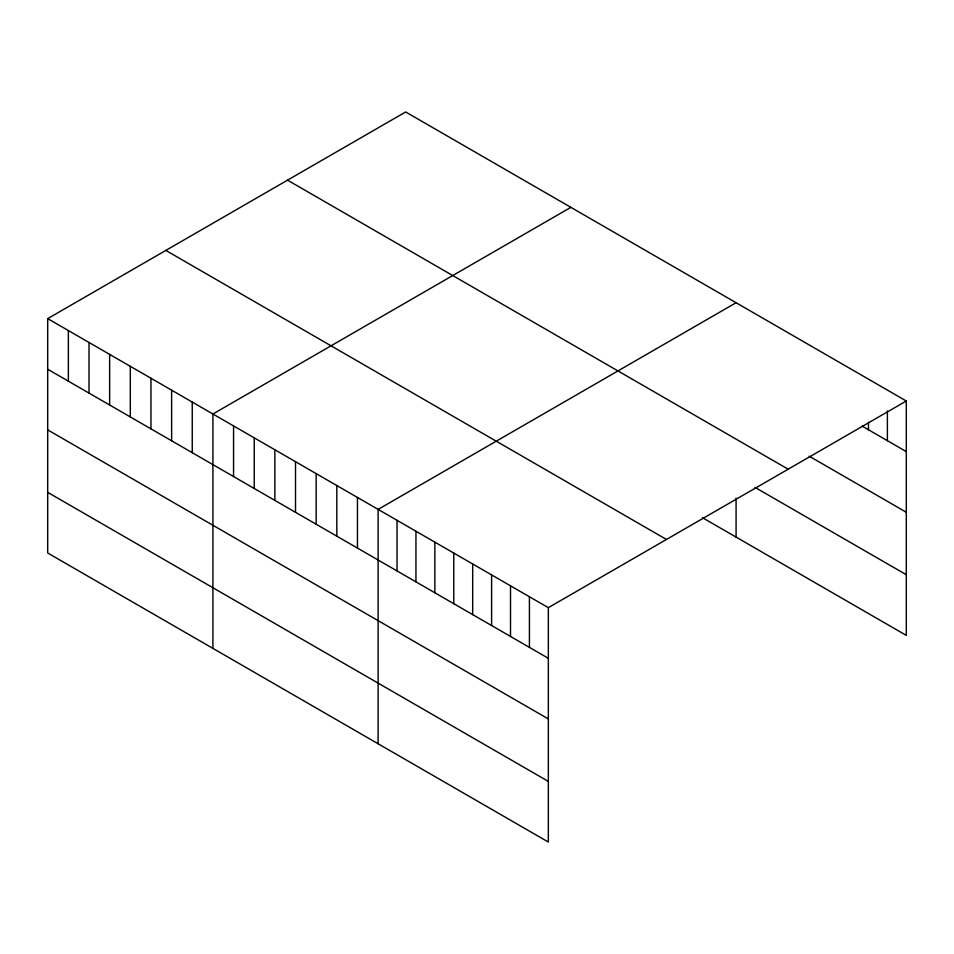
<?xml version="1.0" encoding="UTF-8"?>
<svg xmlns="http://www.w3.org/2000/svg" width="954" height="954" viewBox="0 0 954 954"><rect width="100%" height="100%" fill="white"/><g stroke="black" fill="none" stroke-linecap="round" stroke-linejoin="round"><path stroke-width="1.43" d="M47.7 318.624L548.335 607.662L548.335 842.036L47.7 552.998L47.7 318.624L405.665 111.964L906.3 401.002L906.3 635.376L702.526 517.724M570.874 207.34L212.909 414.012L212.909 648.386M736.083 302.728L378.118 509.4L378.118 743.762M548.335 607.662L906.3 401.002M862.166 426.128L906.3 451.612M809.219 456.203L906.3 512.25M287.536 180.163L788.171 469.201M754.996 487.375L906.3 574.725M165.829 250.425L666.464 539.463M47.7 369.246L548.335 658.284M47.7 429.884L548.335 718.922M47.7 492.359L548.335 781.398M887.387 410.924L887.387 440.688M868.474 422.336L868.474 429.777M736.083 498.119L736.083 537.102M529.422 596.751L529.422 647.361M510.509 585.828L510.509 636.437M491.596 574.904L491.596 625.526M472.683 563.993L472.683 614.603M453.77 553.07L453.77 603.679M434.857 542.158L434.857 592.768M415.944 531.235L415.944 581.845M397.031 520.312L397.031 570.921M357.464 497.475L357.464 548.085M336.822 485.55L336.822 536.16M316.168 473.625L316.168 524.235M295.513 461.7L295.513 512.31M274.859 449.775L274.859 500.397M254.217 437.862L254.217 488.472M233.563 425.937L233.563 476.547M192.255 402.087L192.255 452.697M171.613 390.162L171.613 440.772M150.959 378.237L150.959 428.859M130.304 366.324L130.304 416.934M109.65 354.399L109.65 405.009M89.008 342.474L89.008 393.084M68.354 330.549L68.354 381.159"/></g></svg>
